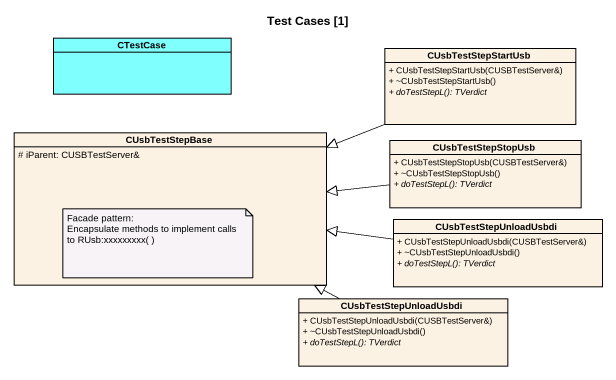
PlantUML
@startuml
title Test Cases [1]
hide circle
hide empty members
skinparam classAttributeIconSize 0
class CTestCase #80FFFF
class CUsbTestStepStartUsb {
  + CUsbTestStepStartUsb(CUSBTestServer&)
  + ~CUsbTestStepStartUsb()
  {abstract} + doTestStepL(): TVerdict
}
class CUsbTestStepBase {
  # iParent: CUSBTestServer&
}
class CUsbTestStepStopUsb {
  + CUsbTestStepStopUsb(CUSBTestServer&)
  + ~CUsbTestStepStopUsb()
  {abstract} + doTestStepL(): TVerdict
}
class CUsbTestStepUnloadUsbdi {
  + CUsbTestStepUnloadUsbdi(CUSBTestServer&)
  + ~CUsbTestStepUnloadUsbdi()
  {abstract} + doTestStepL(): TVerdict
}
class "CUsbTestStepUnloadUsbdi" as CUsbTestStepUnloadUsbdi_2 {
  + CUsbTestStepUnloadUsbdi(CUSBTestServer&)
  + ~CUsbTestStepUnloadUsbdi()
  {abstract} + doTestStepL(): TVerdict
}
CUsbTestStepStartUsb -left-|> CUsbTestStepBase
CUsbTestStepStopUsb -left-|> CUsbTestStepBase
CUsbTestStepUnloadUsbdi -left-|> CUsbTestStepBase
CUsbTestStepUnloadUsbdi_2 -left-|> CUsbTestStepBase
note bottom of CUsbTestStepBase
  Facade pattern:
  Encapsulate methods to implement calls to RUsb:xxxxxxxxx( )
end note
@enduml
